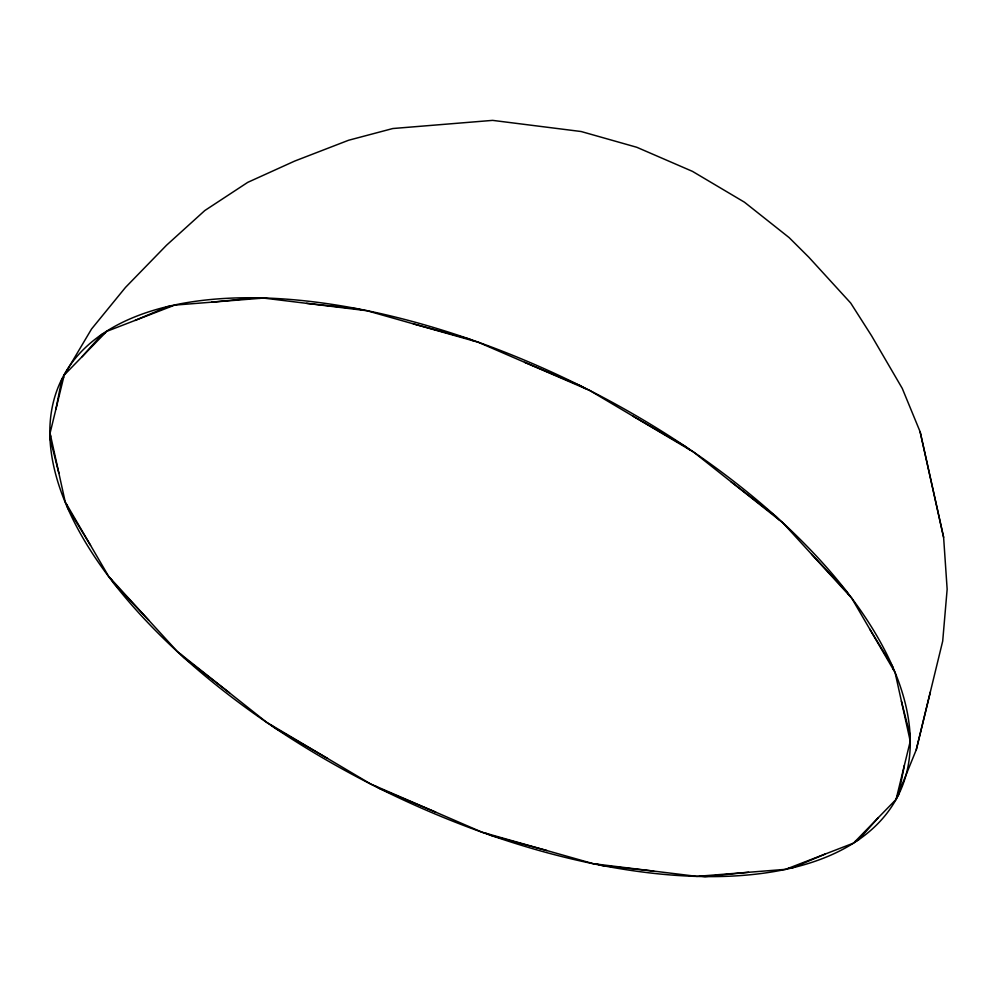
<?xml version="1.0" encoding="UTF-8"?>
<svg xmlns="http://www.w3.org/2000/svg" width="997" height="997" viewBox="0 0 997 997"><rect width="100%" height="100%" fill="white"/><g stroke="black" fill="none" stroke-linecap="round" stroke-linejoin="round"><path stroke-width="1.5" d="M50.648 435.863L50.099 438.618L58.898 473.301M55.957 409.007L61.802 379.408L63.671 377.302M904.354 765.434L898.509 795.045L896.639 797.139M909.663 738.578L910.211 735.823L901.413 701.153M916.28 749.732L942.701 641.121L947.15 589.239L943.611 537.321L920.131 431.801L902.248 388.381L871.54 335.727L850.69 303.038L808.854 257.251L789.138 237.61L744.447 202.192L692.491 171.384L636.796 147.282L581.176 131.529L492.618 120.375L392.83 128.526L348.589 140.253L294.676 161.078L247.755 182.351L204.796 210.554L166.561 245.2L125.497 287.41L91.537 329.022L64.219 375.059L50.062 433.209L65.204 501.865L108.623 576.328L177.354 651.539L266.735 722.364L370.66 783.978L482.037 832.196L593.29 863.701L696.828 876.375L785.611 869.347L853.569 843.088L896.091 799.395L916.28 749.732L930.326 692.068M896.091 799.395A467.119 225.035 26.4 0 0 366.896 310.628A467.119 225.035 26.4 0 0 177.179 651.502A467.119 225.035 26.4 0 0 896.091 799.395L910.249 741.232L895.107 672.589L851.687 598.125L782.957 522.914L693.576 452.077L589.651 390.463L478.273 342.258L367.021 310.74L263.482 298.066L174.699 305.107L106.741 331.365L64.219 375.059M81.916 356.876L102.018 334.344L105.096 333.048M878.394 817.577L858.292 840.097L855.214 841.393M135.019 320.436L168.007 306.528L172.07 306.116M825.292 854.018L792.303 867.926L788.241 868.325M211.638 302.178L255.269 297.829L260.043 298.34M748.672 872.275L705.041 876.625L700.268 876.101M306.565 303.337L357.848 308.858L363.008 310.254M653.745 871.104L602.462 865.595L597.303 864.2M413.306 323.851L468.764 338.855L473.961 341.036M547.004 850.591L491.546 835.598L486.349 833.405M524.621 362.31L580.466 385.777L585.339 388.593M435.689 812.131L379.845 788.664L374.972 785.848M632.896 416.098L685.325 446.432L689.55 449.697M327.415 758.343L274.985 728.022L270.76 724.744M730.764 481.551L776.202 516.67L779.492 520.172M229.547 692.89L184.109 657.771L180.818 654.281M811.558 554.207L846.902 591.732L849.033 595.209M148.752 620.246L113.409 582.722L111.278 579.245M869.758 629.107L892.614 666.482L893.437 669.71M90.553 545.347L67.696 507.972L66.874 504.744M943.611 537.321L920.131 431.801"/></g></svg>
